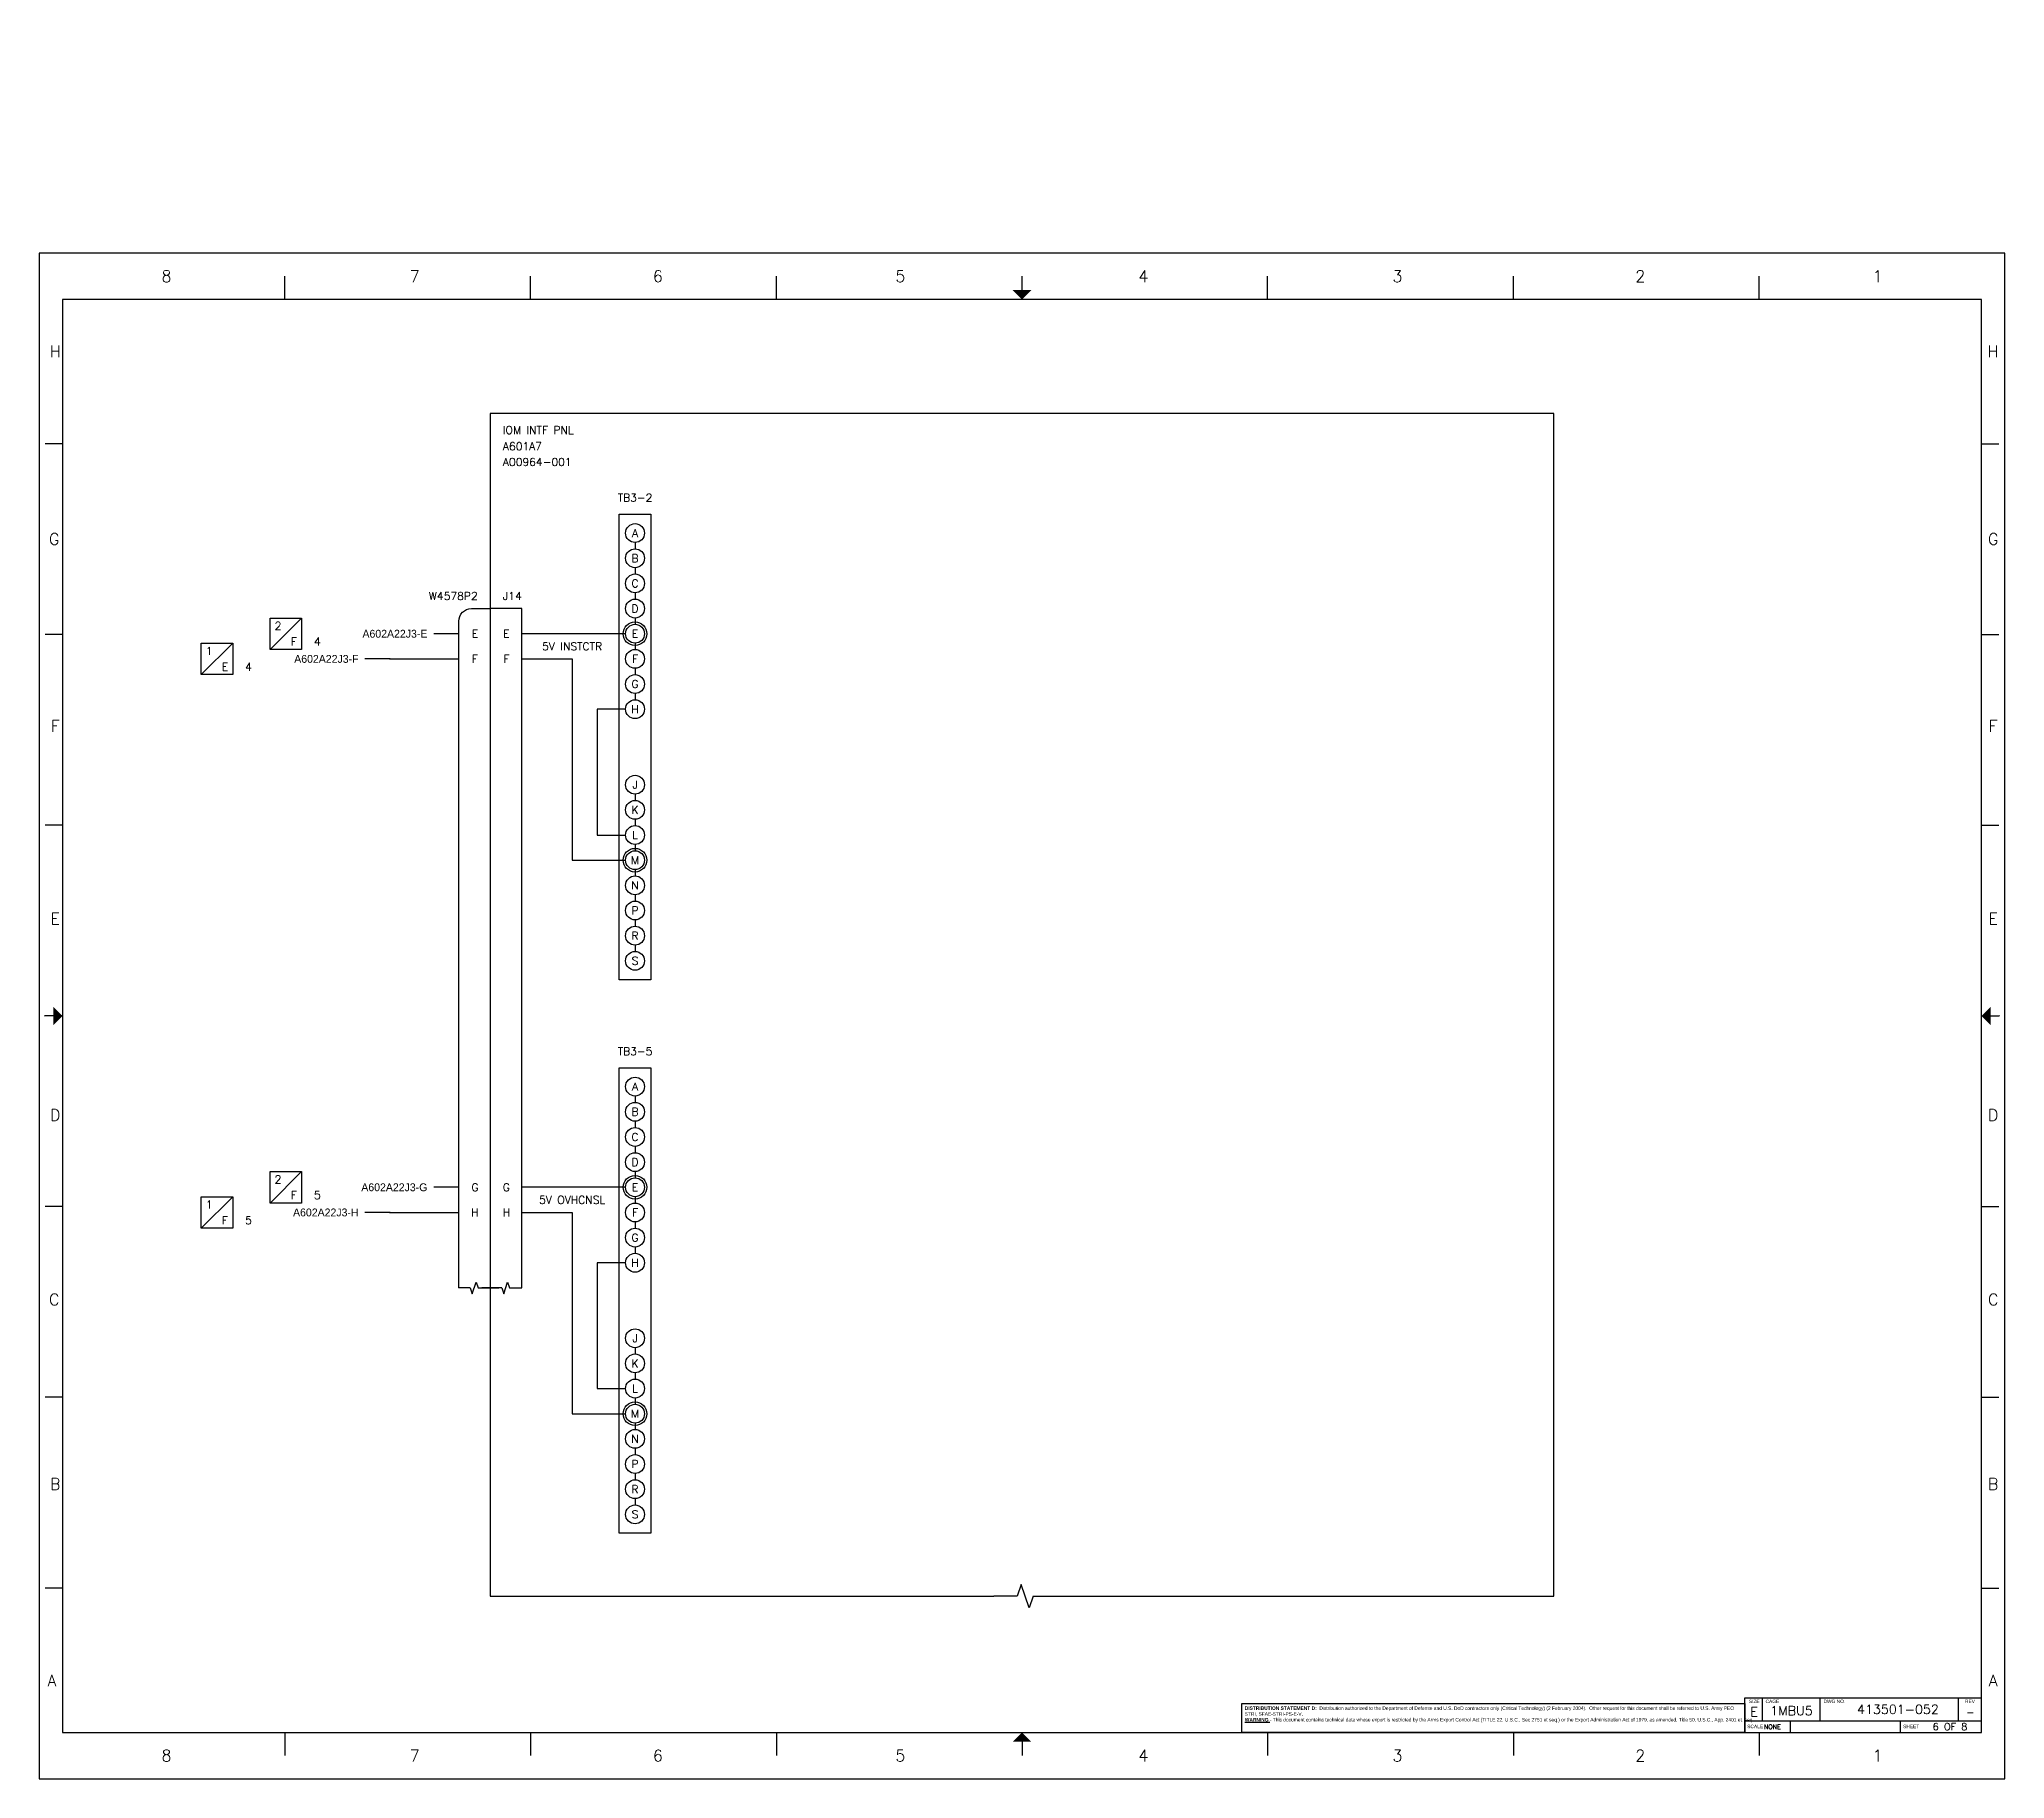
# Paper-space layout 'Sheet6' of a CAD drawing. Extents: x 0 to 42.5, y 0 to 37.6.
# The model-space entities are those that its viewports show. They can reach past a viewport. Long polylines and large blocks are cut down to what shows.
import ezdxf
from ezdxf.enums import TextEntityAlignment as Align

# ---------------------------------------------------------------- set-up
doc = ezdxf.new("R2010")
doc.units = 0
doc.header["$MEASUREMENT"] = 0
doc.linetypes.add('DGN5', pattern=[0.257567, 0.085856, -0.171711])
doc.layers.get('0').update_dxf_attribs({"linetype": 'CONTINUOUS'})
doc.layers.add('DIMENSION', color=5, linetype='CONTINUOUS')
doc.layers.add('TITLE', color=6, linetype='CONTINUOUS')
doc.layers.add('ViewPort', color=2, linetype='CONTINUOUS', plot=False)
doc.layers.get('ViewPort').off()
doc.styles.add('ADESK1', font='romans')
doc.styles.add('SCHEMATIC', font='romans.shx', dxfattribs={"height": 0.125})
doc.styles.add('Title2', font='arial.ttf', dxfattribs={"height": 0.075})

# ---------------------------------------------------------------- blocks, each defined once
blk = doc.blocks.new('TITLE_SHEET_2')
at = {"style": 'SCHEMATIC'}
for tag, height, p in [('DRAWING_NO', 0.2, (-1.808, 0.5)), ('REV', 0.156, (-0.245, 0.438)), ('SHEET', 0.156, (-0.683, 0.125))]:
    blk.add_attdef(tag, text='', height=height, dxfattribs=at).set_placement(p, align=Align.MIDDLE_CENTER)
at = {"color": 7, "style": 'ADESK1'}
blk.add_attdef('SCALE', (-4.707, 0.073), '', height=0.1, dxfattribs=at)
blk = doc.blocks.new('_SOFASTe_ANSI_E_SHT2')
at = {"layer": 'TITLE'}
for p, q in [((42.5, 33), (0, 33)), ((0, 33), (0, 0)), ((42.5, 0), (42.5, 33)), ((5.312, 32), (5.312, 32.5)), ((10.625, 32), (10.625, 32.5)), ((15.938, 32), (15.938, 32.5)), ((21.25, 32), (21.25, 32.5)), ((26.562, 32), (26.562, 32.5)), ((31.875, 32), (31.875, 32.5)), ((37.188, 32), (37.188, 32.5)), ((42.5, 32), (42.5, 32.5)), ((42, 32), (0.5, 32)), ((0.5, 32), (0.5, 1)), ((42, 1), (42, 32)), ((0.5, 28.875), (0.125, 28.875)), ((42, 28.875), (42.375, 28.875)), ((0.5, 24.75), (0.125, 24.75)), ((42, 24.75), (42.375, 24.75)), ((0.5, 20.625), (0.125, 20.625)), ((42, 20.625), (42.375, 20.625)), ((0.5, 16.5), (0.125, 16.5)), ((42, 16.5), (42.375, 16.5)), ((0.5, 12.375), (0.125, 12.375)), ((42, 12.375), (42.375, 12.375)), ((0.5, 8.25), (0.125, 8.25)), ((42, 8.25), (42.375, 8.25)), ((0.5, 4.125), (0.125, 4.125)), ((42, 4.125), (42.375, 4.125)), ((36.881, 1.001), (36.881, 1.75)), ((36.882, 1.752), (42, 1.75)), ((37.26, 1.25), (37.26, 1.75)), ((38.51, 1.25), (38.51, 1.75)), ((41.5, 1.25), (41.5, 1.75)), ((0.5, 1), (42, 1)), ((5.312, 1), (5.312, 0.5)), ((10.625, 1), (10.625, 0.5)), ((15.938, 1), (15.938, 0.5)), ((21.25, 1), (21.25, 0.5)), ((26.562, 1), (26.562, 0.5)), ((31.875, 1), (31.875, 0.5)), ((36.88, 1.25), (42, 1.25)), ((37.188, 1), (37.188, 0.5)), ((37.87, 1), (37.87, 1.25)), ((40.25, 1), (40.25, 1.25)), ((42.5, 0.5), (42.5, 1)), ((0, 0), (42.5, 0))]:
    blk.add_line(p, q, dxfattribs=at)
at = {"layer": 'TITLE', "const_width": 0.02}
for points in [[(21.25, 32.4), (21.25, 32.2)], [(0.1, 16.5), (0.3, 16.5)], [(42.4, 16.5), (42.2, 16.5)], [(21.25, 0.6), (21.25, 0.8)], [(21.25, 0.6), (21.25, 0.8)]]:
    blk.add_lwpolyline(points, dxfattribs=at)
at = {"layer": 'TITLE'}
blk.add_lwpolyline([(26.006, 1.626), (36.881, 1.626), (36.881, 1.001), (26.006, 1.001)], close=True, dxfattribs=at)
for points in [[(21.05, 32.2), (21.45, 32.2), (21.25, 32)], [(0.3, 16.3), (0.3, 16.7), (0.5, 16.5)], [(42.2, 16.3), (42.2, 16.7), (42, 16.5)], [(21.05, 0.8), (21.45, 0.8), (21.25, 1)]]:
    blk.add_solid(points, dxfattribs=at)
at = {"layer": 'TITLE', "style": 'ADESK1'}
for s, p in [('8', (2.75, 32.5)), ('7', (8.119, 32.5)), ('6', (13.375, 32.5)), ('5', (18.619, 32.5)), ('4', (23.875, 32.5)), ('3', (29.369, 32.5)), ('2', (34.619, 32.5)), ('1', (39.75, 32.5)), ('H', (0.345, 30.875)), ('H', (42.25, 30.875)), ('G', (0.321, 26.814)), ('G', (42.25, 26.814)), ('F', (0.345, 22.771)), ('F', (42.25, 22.771)), ('E', (0.345, 18.601)), ('E', (42.25, 18.601)), ('D', (0.345, 14.356)), ('D', (42.25, 14.356)), ('C', (0.321, 10.366)), ('C', (42.25, 10.366)), ('B', (0.345, 6.375)), ('B', (42.25, 6.375)), ('A', (0.274, 2.125)), ('A', (42.25, 2.125)), ('8', (2.75, 0.5)), ('7', (8.119, 0.5)), ('6', (13.375, 0.5)), ('5', (18.619, 0.5)), ('4', (23.875, 0.5)), ('3', (29.369, 0.5)), ('2', (34.619, 0.5)), ('1', (39.75, 0.5))]:
    blk.add_text(s, height=0.25, dxfattribs=at).set_placement(p, align=Align.MIDDLE_CENTER)
at = {"layer": 'TITLE', "style": 'Title2'}
for s, p in [('SIZE', (36.968, 1.636)), ('CAGE', (37.329, 1.636)), ('DWG NO.', (38.581, 1.636)), ('REV', (41.641, 1.636)), ('SCALE', (36.932, 1.093)), ('SHEET', (40.303, 1.093))]:
    blk.add_text(s, height=0.075, dxfattribs=at).set_placement(p)
at = {"layer": 'TITLE', "insert": (26.068, 1.563), "char_height": 0.075, "attachment_point": 1, "style": 'Title2'}
blk.add_mtext_dynamic_manual_height_columns('{\\fArial|b1|i0|c0|p34;DISTRIBUTION STATEMENT D: } Distribution authorized to the Department of Defense and U.S. DoD contractors only (Critical Technology) (2 February 2004).  Other request for this document shall be referred to U.S. Army PEO STRI, SFAE-STRI-PS-E-V.{\\fArial|b1|i0|c0|p34;\\P\\LWARNING} - This document contains technical data whose export is restricted by the Arms Export Control Act (TITLE 22, U.S.C., Sec 2751 et seq.) or the Export Administration Act of 1979, as amended, Title 50, U.S.C., App. 2401 et. seq.  ', width=10.75, gutter_width=0.375, heights=[0], dxfattribs=at)
at = {"layer": 'TITLE', "char_height": 0.2, "attachment_point": 1, "style": 'ADESK1'}
for s, insert, width in [('E', (37, 1.546), 0.1749), ('1MBU5', (37.431, 1.572), 0.5988)]:
    blk.add_mtext(s, dxfattribs=dict(at, insert=insert, width=width))
blk = doc.blocks.new('A$C25241EBF')
at = {"linetype": 'ByBlock'}
for p, q in [((0.19375, 0), (0.00625, 0)), ((0.225, 0.09375), (0.19375, 0)), ((0.2875, -0.09375), (0.225, 0.09375)), ((0.31875, 0), (0.2875, -0.09375)), ((0.31875, 0), (0.50625, 0))]:
    blk.add_line(p, q, dxfattribs=at)
blk = doc.blocks.new('DEST_FROM')
for p, q in [((-2.999, -0.25), (-2.499, 0.25)), ((0, 0), (-0.4, 0))]:
    blk.add_line(p, q)
blk.add_lwpolyline([(-2.999, 0.25), (-2.499, 0.25), (-2.499, -0.25), (-2.999, -0.25)], close=True)
for tag, p in [('DWG_TITLE', (-3.399, 0)), ('DWG_#', (-3.402, -0.2))]:
    blk.add_attdef(tag, text='', height=0.125).set_placement(p, align=Align.RIGHT)
at = {"style": 'SCHEMATIC'}
for p in [(-2.874, 0.125), (-2.624, -0.125)]:
    blk.add_attdef('X', text='', height=0.125, dxfattribs=at).set_placement(p, align=Align.MIDDLE)
blk.add_attdef('CONTACT_REFDES', text='', height=0.125).set_placement((-0.5, 0), align=Align.MIDDLE_RIGHT)
blk.add_attdef('X', text='', height=0.125, dxfattribs=at).set_placement((-2.249, -0.125), align=Align.MIDDLE_CENTER)
blk = doc.blocks.new('connector break')
at = {"linetype": 'ByBlock'}
for p, q in [((0.1875, 0), (0, 0)), ((0.21875, 0.09375), (0.1875, 0)), ((0.28125, -0.09375), (0.21875, 0.09375)), ((0.3125, 0), (0.28125, -0.09375)), ((0.3125, 0), (0.5, 0))]:
    blk.add_line(p, q, dxfattribs=at)

msp = doc.modelspace()

# ---------------------------------------------------------------- linework, layer by layer
for p, q in [((131.1, 16.85), (131.1, 16.75)), ((131.1, 16.45), (131.1, 16.35)), ((131.1, 16.05), (131.1, 15.95)), ((131.1, 15.65), (131.1, 15.55)), ((130.95, 15.4), (129.306, 15.4)), ((127.2, 15), (128.3, 15)), ((131.1, 15.25), (131.1, 15.15)), ((131.1, 14.85), (131.1, 14.75)), ((131.1, 14.45), (131.1, 14.35)), ((131.1, 12.85), (131.1, 12.75)), ((131.1, 12.45), (131.1, 12.35)), ((131.1, 12.05), (131.1, 11.95)), ((131.1, 11.65), (131.1, 11.55)), ((131.1, 11.25), (131.1, 11.15)), ((131.1, 10.85), (131.1, 10.75)), ((131.1, 10.45), (131.1, 10.35)), ((131.1, 8.05), (131.1, 7.95)), ((131.1, 7.65), (131.1, 7.55)), ((131.1, 7.25), (131.1, 7.15)), ((130.95, 6.6), (129.306, 6.6)), ((131.1, 6.85), (131.1, 6.75)), ((131.1, 6.45), (131.1, 6.35)), ((127.2, 6.2), (128.3, 6.2)), ((131.1, 6.05), (131.1, 5.95)), ((131.1, 5.65), (131.1, 5.55)), ((131.1, 4.05), (131.1, 3.95)), ((131.1, 3.65), (131.1, 3.55)), ((131.1, 3.25), (131.1, 3.15)), ((131.1, 2.85), (131.1, 2.75)), ((131.1, 2.45), (131.1, 2.35)), ((131.1, 2.05), (131.1, 1.95)), ((131.1, 1.65), (131.1, 1.55))]:
    msp.add_line(p, q)
for points in [[(137.8, 0.1), (145.7, 0.1), (145.7, 18.9), (128.8, 18.9), (128.8, 0.1), (136.8, 0.1)], [(129.197, 5), (129.3, 5), (129.3, 15.8), (128.8, 15.8), (128.8, 5), (128.935, 5)], [(129.3, 15), (130.1, 15), (130.1, 11.8), (130.95, 11.8)], [(130.95, 14.2), (130.5, 14.2), (130.5, 12.2), (130.95, 12.2)], [(129.3, 6.2), (130.1, 6.2), (130.1, 3), (130.95, 3)], [(130.95, 5.4), (130.5, 5.4), (130.5, 3.4), (130.95, 3.4)]]:
    msp.add_lwpolyline(points)
for points in [[(130.85, 17.3), (131.35, 17.3), (131.35, 9.9), (130.85, 9.9)], [(130.85, 8.5), (131.35, 8.5), (131.35, 1.1), (130.85, 1.1)]]:
    msp.add_lwpolyline(points, close=True)
msp.add_lwpolyline([(128.403, 5), (128.3, 5), (128.3, 15.6, -0.414214), (128.5, 15.8), (128.8, 15.8), (128.8, 5), (128.665, 5)], format="xyb")
for centre, radius in [((131.1, 17), 0.15), ((131.1, 16.6), 0.15), ((131.1, 16.2), 0.15), ((131.1, 15.8), 0.15), ((131.1, 15.4), 0.188), ((131.1, 15.4), 0.15), ((131.1, 15), 0.15), ((131.1, 14.6), 0.15), ((131.1, 14.2), 0.15), ((131.1, 13), 0.15), ((131.1, 12.6), 0.15), ((131.1, 12.2), 0.15), ((131.1, 11.8), 0.188), ((131.1, 11.8), 0.15), ((131.1, 11.4), 0.15), ((131.1, 11), 0.15), ((131.1, 10.6), 0.15), ((131.1, 10.2), 0.15), ((131.1, 8.2), 0.15), ((131.1, 7.8), 0.15), ((131.1, 7.4), 0.15), ((131.1, 7), 0.15), ((131.1, 6.6), 0.188), ((131.1, 6.6), 0.15), ((131.1, 6.2), 0.15), ((131.1, 5.8), 0.15), ((131.1, 5.4), 0.15), ((131.1, 4.2), 0.15), ((131.1, 3.8), 0.15), ((131.1, 3.4), 0.15), ((131.1, 3), 0.188), ((131.1, 3), 0.15), ((131.1, 2.6), 0.15), ((131.1, 2.2), 0.15), ((131.1, 1.8), 0.15), ((131.1, 1.4), 0.15)]:
    msp.add_circle(centre, radius)

# ---------------------------------------------------------------- block references
ref = msp.add_blockref('DEST_FROM', (128.3, 15.4))
ref.add_attrib('CONTACT_REFDES', 'A602A22J3-E', dxfattribs={"height": 0.125}).set_placement((127.8, 15.4), align=Align.MIDDLE_RIGHT)
ref.add_attrib('X', 'F', dxfattribs={"height": 0.125, "style": 'SCHEMATIC'}).set_placement((125.676, 15.275), align=Align.MIDDLE)
ref.add_attrib('X', '2', dxfattribs={"height": 0.125, "style": 'SCHEMATIC'}).set_placement((125.426, 15.525), align=Align.MIDDLE)
ref.add_attrib('X', '4', dxfattribs={"height": 0.125, "style": 'SCHEMATIC'}).set_placement((126.051, 15.275), align=Align.MIDDLE_CENTER)
ref = msp.add_blockref('DEST_FROM', (127.206, 15))
ref.add_attrib('CONTACT_REFDES', 'A602A22J3-F', dxfattribs={"height": 0.125}).set_placement((126.706, 15), align=Align.MIDDLE_RIGHT)
ref.add_attrib('X', 'E', dxfattribs={"height": 0.125, "style": 'SCHEMATIC'}).set_placement((124.582, 14.875), align=Align.MIDDLE)
ref.add_attrib('X', '1', dxfattribs={"height": 0.125, "style": 'SCHEMATIC'}).set_placement((124.332, 15.125), align=Align.MIDDLE)
ref.add_attrib('X', '4', dxfattribs={"height": 0.125, "style": 'SCHEMATIC'}).set_placement((124.957, 14.875), align=Align.MIDDLE_CENTER)
ref = msp.add_blockref('DEST_FROM', (128.3, 6.6))
ref.add_attrib('CONTACT_REFDES', 'A602A22J3-G', dxfattribs={"height": 0.125}).set_placement((127.8, 6.6), align=Align.MIDDLE_RIGHT)
ref.add_attrib('X', 'F', dxfattribs={"height": 0.125, "style": 'SCHEMATIC'}).set_placement((125.676, 6.475), align=Align.MIDDLE)
ref.add_attrib('X', '2', dxfattribs={"height": 0.125, "style": 'SCHEMATIC'}).set_placement((125.426, 6.725), align=Align.MIDDLE)
ref.add_attrib('X', '5', dxfattribs={"height": 0.125, "style": 'SCHEMATIC'}).set_placement((126.051, 6.475), align=Align.MIDDLE_CENTER)
ref = msp.add_blockref('DEST_FROM', (127.206, 6.2))
ref.add_attrib('CONTACT_REFDES', 'A602A22J3-H', dxfattribs={"height": 0.125}).set_placement((126.706, 6.2), align=Align.MIDDLE_RIGHT)
ref.add_attrib('X', 'F', dxfattribs={"height": 0.125, "style": 'SCHEMATIC'}).set_placement((124.582, 6.075), align=Align.MIDDLE)
ref.add_attrib('X', '1', dxfattribs={"height": 0.125, "style": 'SCHEMATIC'}).set_placement((124.332, 6.325), align=Align.MIDDLE)
ref.add_attrib('X', '5', dxfattribs={"height": 0.125, "style": 'SCHEMATIC'}).set_placement((124.957, 6.075), align=Align.MIDDLE_CENTER)
at = {"xscale": -1}
for p in [(128.8, 5), (129.3, 5)]:
    msp.add_blockref('A$C25241EBF', p, dxfattribs=at)
at = {"xscale": 2, "yscale": 2, "zscale": 2}
msp.add_blockref('connector break', (136.8, 0.1), dxfattribs=at)

# ---------------------------------------------------------------- texts
at = {"linetype": 'DGN5', "style": 'SCHEMATIC'}
for s, p in [('A601A7', (129, 18.443)), ('IOM INTF PNL', (129, 18.7)), ('A00964-001', (129, 18.193))]:
    msp.add_text(s, height=0.125, dxfattribs=at).set_placement(p, align=Align.TOP_LEFT)
at = {"style": 'SCHEMATIC'}
for s, p in [('TB3-2', (131.1, 17.562)), ('A', (131.1, 17)), ('B', (131.1, 16.6)), ('C', (131.1, 16.2)), ('D', (131.1, 15.8)), ('E', (128.556, 15.4)), ('E', (129.056, 15.4)), ('E', (131.1, 15.4)), ('F', (128.556, 15)), ('F', (129.056, 15)), ('F', (131.1, 15)), ('G', (131.1, 14.6)), ('H', (131.1, 14.2)), ('J', (131.1, 13)), ('K', (131.1, 12.6)), ('L', (131.1, 12.2)), ('M', (131.1, 11.8)), ('N', (131.1, 11.4)), ('P', (131.1, 11)), ('R', (131.1, 10.6)), ('S', (131.1, 10.2)), ('TB3-5', (131.1, 8.762)), ('A', (131.1, 8.2)), ('B', (131.1, 7.8)), ('C', (131.1, 7.4)), ('D', (131.1, 7)), ('G', (128.556, 6.6)), ('G', (129.056, 6.6)), ('E', (131.1, 6.6)), ('H', (128.556, 6.2)), ('H', (129.056, 6.2)), ('F', (131.1, 6.2)), ('G', (131.1, 5.8)), ('H', (131.1, 5.4)), ('J', (131.1, 4.2)), ('K', (131.1, 3.8)), ('L', (131.1, 3.4)), ('M', (131.1, 3)), ('N', (131.1, 2.6)), ('P', (131.1, 2.2)), ('R', (131.1, 1.8)), ('S', (131.1, 1.4))]:
    msp.add_text(s, height=0.125, dxfattribs=at).set_placement(p, align=Align.MIDDLE_CENTER)
msp.add_text('W4578P2', height=0.125, dxfattribs=at).set_placement((128.6, 16), align=Align.MIDDLE_RIGHT)
msp.add_text('J14', height=0.125, dxfattribs=at).set_placement((129, 16), align=Align.MIDDLE_LEFT)
at = {"linetype": 'DGN5', "style": 'SCHEMATIC'}
for s, p in [('5V INSTCTR', (130.1, 15.2)), ('5V OVHCNSL', (130.1, 6.4))]:
    msp.add_text(s, height=0.125, dxfattribs=at).set_placement(p, align=Align.MIDDLE_CENTER)

psp = doc.layouts.new('Sheet6')

# ---------------------------------------------------------------- block references
psp.add_blockref('TITLE_SHEET_2', (42, 1)).add_auto_attribs({'DRAWING_NO': '413501-052', 'REV': '-', 'SCALE': 'NONE', 'SHEET': '6 OF 8'})
at = {"layer": 'TITLE'}
psp.add_blockref('_SOFASTe_ANSI_E_SHT2', (0, 0), dxfattribs=at)

# ---------------------------------------------------------------- texts
at = {"color": 7, "insert": (7.535, 17.125), "char_height": 0.18, "attachment_point": 6}
psp.add_mtext('\\A1;', dxfattribs=at)
at = {"insert": (3.606, 14.347), "char_height": 0.18, "attachment_point": 4}
psp.add_mtext('\\A1;', dxfattribs=at)
at = {"layer": 'DIMENSION', "color": 7, "char_height": 0.18}
for insert, attachment_point in [((17.848, 37.625), 6), ((30.215, 31.125), 4), ((18.285, 24.688), 6), ((16.473, 18.25), 6)]:
    psp.add_mtext('\\A1;', dxfattribs=dict(at, insert=insert, attachment_point=attachment_point))

# ---------------------------------------------------------------- viewports
at = {"layer": 'ViewPort', "view_target_point": (-108, 0)}
psp.add_viewport(center=(21.25, 16.875), size=(41.5, 30.25), view_center_point=(245.25, 9.6), view_height=22.23193, dxfattribs=at)

doc.saveas('drawing.dxf')
